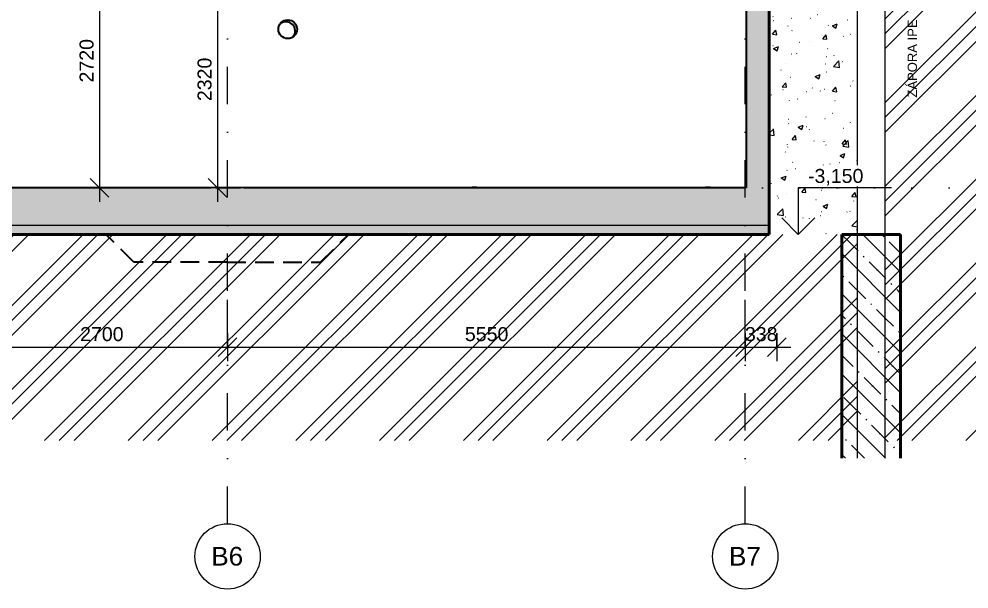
# Model space of a CAD drawing. Header units: millimetres. Extents: x -10201 to 171407, y -8645 to 72638.
# Drawn here: x 13037 to 23221, y -6954 to -840 of the extents above; entities that cross this region are included whole.
import ezdxf

# ---------------------------------------------------------------- set-up
doc = ezdxf.new("R2010")
doc.units = ezdxf.units.MM
for name, pattern in [('HA_Dash_3mm-S1mm', [300, 200, -100]), ('HA_DashDot_10mm-S3mm', [1000, 400, -300, 0, -300]), ('HA_Dot-S4mm', [400, 0, -400])]:
    doc.linetypes.add(name, pattern=pattern)
for name, color, linetype, lineweight in [('A-____-____-DIMS', 9, 'Continuous', 5), ('A-____-____-DIMS-100', 9, 'Continuous', 5), ('A-DETL-____-HDLN', 9, 'HA_Dash_3mm-S1mm', 25), ('A-DETL-____-THIN', 9, 'Continuous', 9), ('A-DETL-____-WIDE', 9, 'Continuous', 40), ('A-DETL-GENF-OTLN', 9, 'Continuous', 9), ('A-FLOR-____-MCUT', 9, 'Continuous', 25), ('A-FLOR-____-PATT', 9, 'Continuous', 25), ('A-FLOR-LEVL-OTLN', 9, 'Continuous', 9), ('A-GENM-____-OTLN', 9, 'Continuous', 9), ('A-WALL-____-MCUT', 9, 'Continuous', 25), ('A-WALL-____-OTLN', 9, 'Continuous', 9), ('A-WALL-____-PATT', 9, 'Continuous', 25), ('C-PRKG-____-OTLN', 9, 'Continuous', 9), ('G-____-____-DIMS', 9, 'Continuous', 5), ('G-____-____-TEXT', 9, 'Continuous', 5), ('S-GRID-____-IDEN', 9, 'Continuous', 9), ('S-GRID-____-OTLN', 9, 'Continuous', 5)]:
    doc.layers.add(name, color=color, linetype=linetype, lineweight=lineweight)
doc.styles.add('Arial', font='arial.ttf', dxfattribs={"height": 200})
doc.styles.add('Arial_1', font='arial.ttf', dxfattribs={"height": 150})
doc.styles.add('Arial_2', font='arial.ttf', dxfattribs={"height": 100})
doc.dimstyles.new('Inner_Dimensions', dxfattribs={"dimscale": 304.8, "dimtxt": 153.03891, "dimasz": 0.656168, "dimexe": 0.492126, "dimexo": 0.0625, "dimgap": 0.065617, "dimtad": 1, "dimdec": 0, "dimzin": 0, "dimdsep": 46, "dimtxsty": 'Arial_1', "dimblk1": 'OBLIQUE', "dimblk2": 'OBLIQUE', "dimsah": 1, "dimcen": 0.09, "dimdle": 0.492126, "dimazin": 0, "dimtfac": 1, "dimtdec": 4, "dimtix": 1, "dimtmove": 0, "dimatfit": 3, "dimfxl": 0.492126, "dimfxlon": 1, "dimtvp": 1, "dimtolj": 1, "dimtzin": 0, "dimlwd": 9, "dimlwe": 9, "dimarcsym": 2})
pattern_1 = [(315, (-5348.04, 1865.4), (215.526, 215.526), []), (315, (-5348.04, 2068.6), (215.526, 215.526), [127, -76.2, 12.7, -76.2, -127]), (315, (-5348.04, 2068.6), (215.526, 215.526), [-292.1, 127, 0])]

# ---------------------------------------------------------------- blocks, each defined once
blk = doc.blocks.new('HA_PA_Perpendicular_SingleStall - Generic-1377250-ŘEZ B-B OBJEKT B')
at = {"layer": 'C-PRKG-____-OTLN', "lineweight": 5}
for p, q in [((-6054, -2645), (-6104, -2645)), ((-6104, -2645), (-6104, -2650)), ((-6054, -2650), (-6054, -2645)), ((-6054, -2645), (-3604, -2645)), ((-3604, -2645), (-3554, -2645)), ((-3604, -2645), (-3604, -2650)), ((-3554, -2650), (-3554, -2645)), ((-6104, -2650), (-6054, -2650)), ((-3554, -2650), (-3604, -2650))]:
    blk.add_line(p, q, dxfattribs=at)
blk = doc.blocks.new('HA_PA_Perpendicular_SingleStall - Generic-1376841-ŘEZ B-B OBJEKT B')
at = {"layer": 'C-PRKG-____-OTLN', "lineweight": 5}
for p, q in [((17896, -2645), (17946, -2645)), ((17896, -2645), (17896, -2650)), ((17946, -2645), (20396, -2645)), ((17946, -2650), (17946, -2645)), ((20446, -2645), (20396, -2645)), ((20396, -2645), (20396, -2650)), ((20446, -2650), (20446, -2645)), ((17946, -2650), (17896, -2650)), ((20396, -2650), (20446, -2650))]:
    blk.add_line(p, q, dxfattribs=at)
blk = doc.blocks.new('HA_GM_Opening_Circle_WallBased - Default-V43-ŘEZ B-B OBJEKT B')
at = {"layer": 'A-DETL-GENF-OTLN', "lineweight": 25}
blk.add_circle((15918, -950), 100, dxfattribs=at)
blk.add_arc((15898, -970), 100, 323.1301, 126.8699, dxfattribs=at)
blk = doc.blocks.new('Grid - Radius 3_5mm-353793-ŘEZ B-B OBJEKT B')
at = {"layer": 'S-GRID-____-IDEN'}
blk.add_circle((-6477, -6604), 350, dxfattribs=at)
blk = doc.blocks.new('DIMBLOCK30-ŘEZ B-B OBJEKT B')
at = {"layer": 'A-____-____-DIMS-100', "lineweight": 9}
for p, q in [((12573, -4210), (12573, -4510)), ((12573, -4360), (12573, -4210)), ((12573, -4360), (12673, -4260)), ((15273, -4210), (15273, -4510)), ((15273, -4360), (15273, -4210)), ((15273, -4360), (15373, -4260)), ((12573, -4360), (12473, -4460)), ((12573, -4360), (15273, -4360)), ((15273, -4360), (15173, -4460))]:
    blk.add_line(p, q, dxfattribs=at)
at = {"layer": 'A-____-____-DIMS-100', "color": 0, "lineweight": 9, "insert": (13692, -4145), "char_height": 150, "width": 553.77, "attachment_point": 1, "line_spacing_factor": 0.941778, "style": 'Arial_1'}
blk.add_mtext('2700', dxfattribs=at)
blk = doc.blocks.new('_Oblique')
at = {"color": 0, "linetype": 'ByBlock', "lineweight": -2}
blk.add_line((-0.5, -0.5), (0.5, 0.5), dxfattribs=at)
blk = doc.blocks.new('DIMBLOCK31-ŘEZ B-B OBJEKT B')
at = {"layer": 'A-____-____-DIMS-100', "lineweight": 9}
for p, q in [((15273, -4210), (15273, -4510)), ((15273, -4360), (15273, -4210)), ((15273, -4360), (15373, -4260)), ((20823, -4210), (20823, -4510)), ((20823, -4360), (20823, -4210)), ((20823, -4360), (20923, -4260)), ((15273, -4360), (15173, -4460)), ((15273, -4360), (20823, -4360)), ((20823, -4360), (20723, -4460))]:
    blk.add_line(p, q, dxfattribs=at)
at = {"layer": 'A-____-____-DIMS-100', "color": 0, "lineweight": 9, "insert": (17817, -4145), "char_height": 150, "width": 553.77, "attachment_point": 1, "line_spacing_factor": 0.941778, "style": 'Arial_1'}
blk.add_mtext('5550', dxfattribs=at)
blk = doc.blocks.new('DIMBLOCK32-ŘEZ B-B OBJEKT B')
at = {"layer": 'A-____-____-DIMS-100', "lineweight": 9}
for p, q in [((20823, -4210), (20823, -4510)), ((20823, -4360), (20823, -4210)), ((20823, -4360), (20923, -4260)), ((21161, -4210), (21161, -4510)), ((21161, -4360), (21161, -4210)), ((21161, -4360), (21261, -4260)), ((20823, -4360), (20723, -4460)), ((20823, -4360), (21311, -4360)), ((21161, -4360), (21061, -4460))]:
    blk.add_line(p, q, dxfattribs=at)
at = {"layer": 'A-____-____-DIMS-100', "color": 0, "lineweight": 9, "insert": (20819, -4145), "char_height": 150, "width": 415.32, "attachment_point": 1, "line_spacing_factor": 0.941778, "style": 'Arial_1'}
blk.add_mtext('338', dxfattribs=at)
blk = doc.blocks.new('Spot Elevations - Default-792506-ŘEZ B-B OBJEKT B')
at = {"layer": 'G-____-____-DIMS', "lineweight": 9}
for p, q in [((-3517, -2145), (-4517, -2145)), ((-4517, -2145), (-4517, -2645)), ((-4694, -2468), (-4517, -2645)), ((-4517, -2645), (-4340, -2468))]:
    blk.add_line(p, q, dxfattribs=at)
blk = doc.blocks.new('DIMBLOCK59-ŘEZ B-B OBJEKT B')
at = {"layer": 'A-____-____-DIMS-100', "lineweight": 9}
for p, q in [((13901, 70), (13801, 170)), ((14051, 70), (13751, 70)), ((13901, 70), (13901, -2800)), ((13901, 70), (14001, -30)), ((13901, 70), (14051, 70)), ((13901, -2650), (13801, -2550)), ((14051, -2650), (13751, -2650)), ((13901, -2650), (14001, -2750)), ((13901, -2650), (14051, -2650))]:
    blk.add_line(p, q, dxfattribs=at)
at = {"layer": 'A-____-____-DIMS-100', "color": 0, "lineweight": 9, "insert": (13686, -1521), "char_height": 150, "width": 553.77, "attachment_point": 1, "rotation": 90, "line_spacing_factor": 0.941778, "style": 'Arial_1'}
blk.add_mtext('2720', dxfattribs=at)
blk = doc.blocks.new('DIMBLOCK75-ŘEZ B-B OBJEKT B')
at = {"layer": 'A-____-____-DIMS-100', "lineweight": 9}
for p, q in [((15166, -180), (15166, -2800)), ((15166, -330), (15066, -230)), ((15316, -330), (15016, -330)), ((15166, -330), (15266, -430)), ((15166, -330), (15316, -330)), ((15166, -2650), (15066, -2550)), ((15316, -2650), (15016, -2650)), ((15166, -2650), (15266, -2750)), ((15166, -2650), (15316, -2650))]:
    blk.add_line(p, q, dxfattribs=at)
at = {"layer": 'A-____-____-DIMS-100', "color": 0, "lineweight": 9, "insert": (14951, -1721), "char_height": 150, "width": 553.77, "attachment_point": 1, "rotation": 90, "line_spacing_factor": 0.941778, "style": 'Arial_1'}
blk.add_mtext('2320', dxfattribs=at)

msp = doc.modelspace()

# ---------------------------------------------------------------- hatches: boundary and pattern name
at = {"layer": 'A-DETL-GENF-OTLN', "lineweight": 5}
h = msp.add_hatch(dxfattribs=at)
h.set_pattern_fill('FP_11', color=10, style=0, pattern_type=2)
h.set_pattern_definition([(45, (-5348.04, 1865.4), (-449.013, 449.013), []), (45, (-5189.3, 1865.4), (0, 898.026), []), (45, (-5506.8, 1865.4), (0, 898.026), [])])
h.paths.add_polyline_path([(25616.9, -5360), (25616.9, 75.6), (24496.8, 95.2), (24422.9, -750), (24422.9, -950), (23771.3, -950), (23771.3, -748.8), (23666.4, 450), (22773.1, 450), (22023.1, -300), (22323.1, -300), (22323.1, -5360), (22488.1, -5360)])
h.paths.add_polyline_path([(21858.1, -5360), (22023.1, -5360), (22023.1, -3150), (-7776.9, -3150), (-8676.9, -2250), (-9386, -2250), (-9386, -5360), (21241.5, -5360)])
h.paths.add_polyline_path([(25616.9, 225.6), (25616.9, 275.6), (24222.9, 300), (24222.9, 250), (25055.7, 235.4)])
h = msp.add_hatch(dxfattribs=at)
h.set_pattern_fill('FP_12', color=8, style=0, pattern_type=2)
h.set_pattern_definition([(50, (-5348.04, 1865.4), (537.945, -47.064), [56.25, -618.75]), (355, (-5348.04, 1865.4), (-104.064, 564.144), [45, -495]), (100.451, (-5303.2, 1861.5), (433.886, 517.077), [47.805, -525.857]), (46.184, (-5348.04, 2015.4), (800.43, -124.142), [84.375, -928.125]), (96.636, (-5281.3, 2005.06), (700.992, 730.593), [71.708, -788.785]), (351.184, (-5348, 2015.4), (701, 730.586), [67.5, -742.5]), (21, (-5273.04, 1977.9), (447.68, -301.964), [56.25, -618.75]), (326, (-5273.04, 1977.9), (182.487, 543.863), [45, -495]), (71.451, (-5235.73, 1952.74), (630.169, 241.893), [47.805, -525.857]), (37.5, (-5348.04, 1865.4), (9.1199, 249.6704), [3.353, -485.647, 3.353, -499.147, -496.875]), (37.5, (-5348.04, 1865.4), (9.1199, 249.6704), [-991.5, 3.353, -493.522]), (7.5, (-5348.04, 1865.4), (197.3022, 295.8088), [3.353, -283.147, 3.353, -474.397, -189.375]), (7.5, (-5348.04, 1865.4), (197.3022, 295.8088), [-764.25, 3.353, -186.022]), (327.5, (-5515.3, 1865.4), (400.3668, -16.9162), [3.353, -184.147, 3.353, -581.647, -776.25]), (327.5, (-5515.3, 1865.4), (400.3668, -16.9162), [-772.5, 3.353, -772.897]), (317.5, (-5590.3, 1865.4), (437.3896, 75.0787), [3.353, -240.397, 3.353, -385.147, -551.25]), (317.5, (-5590.3, 1865.4), (437.3896, 75.0787), [-632.25, 3.353, -547.897])])
h.paths.add_polyline_path([(22023.1, -3150), (22023.1, -300), (22773.1, 450), (21605.7, 450), (21605.7, 230), (21555.7, 230), (21555.7, 320), (21455.7, 220), (21455.7, 150), (21160.7, 150), (21160.7, -552), (21080.7, -552), (21080.7, -3150), (21858.1, -3150)])
h = msp.add_hatch(dxfattribs=at)
h.set_pattern_fill('FP_8', color=10, style=0, pattern_type=2)
h.set_pattern_definition(pattern_1)
h.paths.add_polyline_path([(22488.1, -5550.2), (22488.1, -3150), (21858.1, -3150), (21858.1, -5550.2)])
at = {"layer": 'A-FLOR-____-PATT', "lineweight": 9}
msp.add_hatch(color=256, dxfattribs=at).paths.add_polyline_path([(21080.7, -3050), (21080.7, -2650), (-6739.3, -2650), (-6739.3, -3050), (16866.2, -3050)])
at = {"layer": 'A-FLOR-____-PATT', "lineweight": 5}
h = msp.add_hatch(dxfattribs=at)
h.set_pattern_fill('FP_8', color=256, style=0, pattern_type=2)
h.set_pattern_definition(pattern_1)
h.paths.add_polyline_path([(16866.2, -3150), (21080.7, -3150), (21080.7, -3050), (-6739.3, -3050), (-6739.3, -3150), (12490.8, -3150)])
at = {"layer": 'A-WALL-____-PATT', "lineweight": 9}
msp.add_hatch(color=256, dxfattribs=at).paths.add_polyline_path([(20830.7, -2650), (21080.7, -2650), (21080.7, 170), (20830.7, 170), (20830.7, -552)])

# ---------------------------------------------------------------- linework, layer by layer
at = {"layer": 'A-DETL-____-HDLN'}
for p, q in [((14269.7, -3450), (13969.7, -3150)), ((16269.7, -3450), (16569.7, -3150)), ((15269.7, -3450), (14269.7, -3450)), ((15269.7, -3450), (16269.7, -3450))]:
    msp.add_line(p, q, dxfattribs=at)
at = {"layer": 'A-DETL-____-THIN'}
for p, q in [((22023.1, -300), (22023.1, -3150)), ((22323.1, -3150), (22323.1, -300)), ((22023.1, -3150), (22023.1, -5550.2)), ((22323.1, -5550.2), (22323.1, -3150))]:
    msp.add_line(p, q, dxfattribs=at)
at = {"layer": 'A-DETL-____-WIDE'}
for p, q in [((21080.7, -552), (21080.7, -3150)), ((21080.7, -3150), (-6739.3, -3150)), ((21858.1, -3150), (21858.1, -5550.2)), ((22488.1, -3150), (21858.1, -3150)), ((22488.1, -5550.2), (22488.1, -3150))]:
    msp.add_line(p, q, dxfattribs=at)
at = {"layer": 'A-FLOR-____-MCUT'}
for p, q in [((15095.7, -2650), (12645.7, -2650)), ((15395.7, -2650), (15145.7, -2650)), ((17895.7, -2650), (15445.7, -2650)), ((20395.7, -2650), (17945.7, -2650)), ((20830.7, -2650), (20445.7, -2650))]:
    msp.add_line(p, q, dxfattribs=at)
at = {"layer": 'A-FLOR-____-MCUT', "lineweight": 9}
msp.add_line((-6739.3, -3050), (21080.7, -3050), dxfattribs=at)
at = {"layer": 'A-FLOR-LEVL-OTLN', "linetype": 'HA_Dot-S4mm', "lineweight": 5}
msp.add_line((-10200.7, -2650), (27520.9, -2650), dxfattribs=at)
at = {"layer": 'A-WALL-____-MCUT'}
msp.add_line((20830.7, 70), (20830.7, -2650), dxfattribs=at)
at = {"layer": 'A-WALL-____-OTLN'}
for start, end in [(0, 180), (180, 360)]:
    msp.add_arc((15918.1, -950), 100, start, end, dxfattribs=at)
at = {"layer": 'S-GRID-____-OTLN', "linetype": 'HA_DashDot_10mm-S3mm', "lineweight": 9}
for p, q in [((15273.1, -3754.1), (15273.1, 11949.7)), ((20823.1, -3754.1), (20823.1, 11949.7)), ((15273.1, -6254.1), (15273.1, -3754.1)), ((20823.1, -6254.1), (20823.1, -3754.1))]:
    msp.add_line(p, q, dxfattribs=at)

# ---------------------------------------------------------------- block references
at = {"layer": 'A-GENM-____-OTLN'}
msp.add_blockref('HA_GM_Opening_Circle_WallBased - Default-V43-ŘEZ B-B OBJEKT B', (0, 0), dxfattribs=at)
at = {"layer": 'C-PRKG-____-OTLN'}
for name, p in [('HA_PA_Perpendicular_SingleStall - Generic-1377250-ŘEZ B-B OBJEKT B', (18700, 0)), ('HA_PA_Perpendicular_SingleStall - Generic-1376841-ŘEZ B-B OBJEKT B', (-2500, 0)), ('HA_PA_Perpendicular_SingleStall - Generic-1376841-ŘEZ B-B OBJEKT B', (0, 0))]:
    msp.add_blockref(name, p, dxfattribs=at)
at = {"layer": 'G-____-____-DIMS', "lineweight": 9}
msp.add_blockref('Spot Elevations - Default-792506-ŘEZ B-B OBJEKT B', (25908.3, -505), dxfattribs=at)
at = {"layer": 'S-GRID-____-IDEN'}
for p in [(21750, 0), (27300, 0)]:
    msp.add_blockref('Grid - Radius 3_5mm-353793-ŘEZ B-B OBJEKT B', p, dxfattribs=at)

# ---------------------------------------------------------------- texts
at = {"layer": 'G-____-____-TEXT', "color": 7, "lineweight": 9, "insert": (22563.4, -1683), "char_height": 100, "width": 994.093, "attachment_point": 1, "rotation": 90, "style": 'Arial_2'}
msp.add_mtext('ZÁPORA IPE', dxfattribs=at)
at = {"layer": 'S-GRID-____-IDEN', "lineweight": 5, "char_height": 200, "width": 424.894, "attachment_point": 1, "style": 'Arial'}
for s, insert in [('B6', (15098.4, -6502.6)), ('B7', (20648.4, -6502.6))]:
    msp.add_mtext(s, dxfattribs=dict(at, insert=insert))

# ---------------------------------------------------------------- dimensions: what is measured, and where the dimension line sits
at = {"layer": 'A-____-____-DIMS', "lineweight": 9}
for base, p1, p2, override, picture, middle in [((13900.9, -2650), (14050.9, 70), (14050.9, -2650), {"dimpost": '<>', "dimfxl": 2720}, 'DIMBLOCK59-ŘEZ B-B OBJEKT B', (13804.4, -1290)), ((15165.8, -2650), (15315.8, -330), (15315.8, -2650), {"dimpost": '<>', "dimfxl": 2320}, 'DIMBLOCK75-ŘEZ B-B OBJEKT B', (15069.2, -1490))]:
    dim = msp.add_linear_dim(base=base, p1=p1, p2=p2, angle=90, dimstyle='Inner_Dimensions', override=override, dxfattribs=at)
    dim.commit()
    dim.dimension.update_dxf_attribs({"geometry": picture, "text_midpoint": middle})
for base, p1, p2, override, picture, middle in [((15273.1, -4359.9), (12573.1, -4209.9), (15273.1, -4209.9), {"dimpost": '<>', "dimfxl": 2700.000951}, 'DIMBLOCK30-ŘEZ B-B OBJEKT B', (13923.1, -4263.3)), ((20823.1, -4359.9), (15273.1, -4209.9), (20823.1, -4209.9), {"dimpost": '<>', "dimfxl": 5550.001955}, 'DIMBLOCK31-ŘEZ B-B OBJEKT B', (18048.1, -4263.3)), ((21160.7, -4359.9), (20823.1, -4209.9), (21160.7, -4209.9), {"dimpost": '<>', "dimfxl": 337.587156}, 'DIMBLOCK32-ŘEZ B-B OBJEKT B', (20991.9, -4263.2))]:
    dim = msp.add_linear_dim(base=base, p1=p1, p2=p2, dimstyle='Inner_Dimensions', override=override, dxfattribs=at)
    dim.commit()
    dim.dimension.update_dxf_attribs({"geometry": picture, "text_midpoint": middle})

# ---------------------------------------------------------------- next in the draw order: texts
at = {"layer": 'G-____-____-DIMS', "lineweight": 9, "insert": (21495.1, -2448.2), "char_height": 150, "width": 710.695, "attachment_point": 1, "line_spacing_factor": 0.941778, "style": 'Arial_1', "bg_fill": 3, "box_fill_scale": 1.25, "bg_fill_color": 256, "bg_fill_true_color": 13158600, "bg_fill_transparency": 0}
msp.add_mtext('-3,150', dxfattribs=at)

doc.saveas('drawing.dxf')
